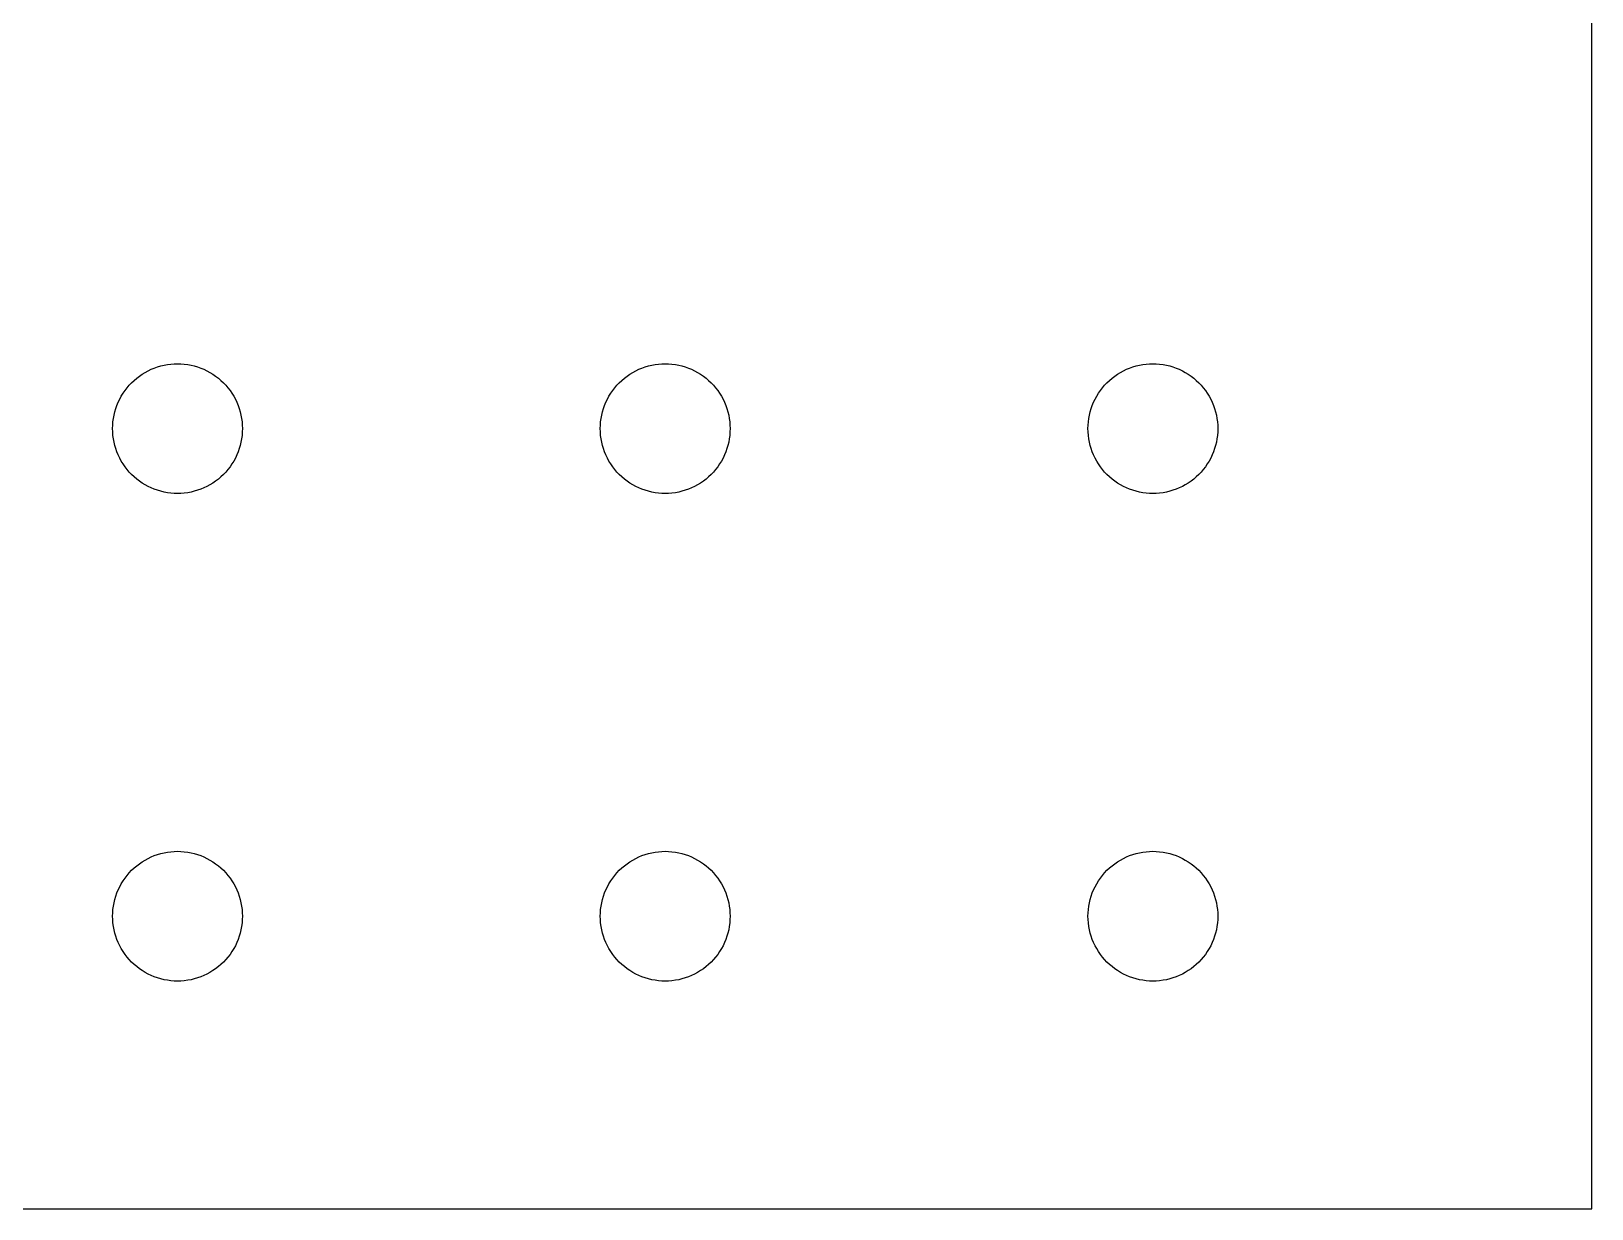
# Model space of a CAD drawing. Header units: metres. Extents: x 0 to 406, y 0 to 165.
# Drawn here: x 304.8 to 406.4, y 0 to 76.7 of the extents above; entities that cross this region are included whole.
import ezdxf

# ---------------------------------------------------------------- set-up
doc = ezdxf.new("R2010")
doc.units = ezdxf.units.M

msp = doc.modelspace()

# ---------------------------------------------------------------- linework, layer by layer
for p, q in [((406.4, 0), (406.4, 165.1)), ((313.019, 54.8182), (313.231, 54.881)), ((313.231, 54.881), (313.447, 54.9327)), ((313.447, 54.9327), (313.664, 54.973)), ((313.664, 54.973), (313.883, 55.0019)), ((313.883, 55.0019), (314.104, 55.0192)), ((314.104, 55.0192), (314.325, 55.025)), ((314.325, 55.025), (314.546, 55.0192)), ((314.546, 55.0192), (314.767, 55.0019)), ((314.767, 55.0019), (314.986, 54.973)), ((314.986, 54.973), (315.203, 54.9327)), ((315.203, 54.9327), (315.419, 54.881)), ((315.419, 54.881), (315.631, 54.8182)), ((344.769, 54.8182), (344.981, 54.881)), ((344.981, 54.881), (345.197, 54.9327)), ((345.197, 54.9327), (345.414, 54.973)), ((345.414, 54.973), (345.633, 55.0019)), ((345.633, 55.0019), (345.854, 55.0192)), ((345.854, 55.0192), (346.075, 55.025)), ((346.075, 55.025), (346.296, 55.0192)), ((346.296, 55.0192), (346.517, 55.0019)), ((346.517, 55.0019), (346.736, 54.973)), ((346.736, 54.973), (346.953, 54.9327)), ((346.953, 54.9327), (347.169, 54.881)), ((347.169, 54.881), (347.381, 54.8182)), ((376.519, 54.8182), (376.731, 54.881)), ((376.731, 54.881), (376.947, 54.9327)), ((376.947, 54.9327), (377.164, 54.973)), ((377.164, 54.973), (377.383, 55.0019)), ((377.383, 55.0019), (377.604, 55.0192)), ((377.604, 55.0192), (377.825, 55.025)), ((377.825, 55.025), (378.046, 55.0192)), ((378.046, 55.0192), (378.267, 55.0019)), ((378.267, 55.0019), (378.486, 54.973)), ((378.486, 54.973), (378.703, 54.9327)), ((378.703, 54.9327), (378.919, 54.881)), ((378.919, 54.881), (379.131, 54.8182)), ((311.337, 53.7875), (311.498, 53.9398)), ((311.498, 53.9398), (311.666, 54.0834)), ((311.666, 54.0834), (311.842, 54.2181)), ((311.842, 54.2181), (312.024, 54.3434)), ((312.024, 54.3434), (312.212, 54.459)), ((312.212, 54.459), (312.407, 54.5645)), ((312.407, 54.5645), (312.607, 54.6597)), ((312.607, 54.6597), (312.811, 54.7444)), ((312.811, 54.7444), (313.019, 54.8182)), ((315.631, 54.8182), (315.839, 54.7444)), ((315.839, 54.7444), (316.043, 54.6597)), ((316.043, 54.6597), (316.243, 54.5645)), ((316.243, 54.5645), (316.438, 54.459)), ((316.438, 54.459), (316.626, 54.3434)), ((316.626, 54.3434), (316.808, 54.2181)), ((316.808, 54.2181), (316.984, 54.0834)), ((316.984, 54.0834), (317.152, 53.9398)), ((317.152, 53.9398), (317.313, 53.7875)), ((343.087, 53.7875), (343.248, 53.9398)), ((343.248, 53.9398), (343.416, 54.0834)), ((343.416, 54.0834), (343.592, 54.2181)), ((343.592, 54.2181), (343.774, 54.3434)), ((343.774, 54.3434), (343.962, 54.459)), ((343.962, 54.459), (344.157, 54.5645)), ((344.157, 54.5645), (344.357, 54.6597)), ((344.357, 54.6597), (344.561, 54.7444)), ((344.561, 54.7444), (344.769, 54.8182)), ((347.381, 54.8182), (347.589, 54.7444)), ((347.589, 54.7444), (347.793, 54.6597)), ((347.793, 54.6597), (347.993, 54.5645)), ((347.993, 54.5645), (348.188, 54.459)), ((348.188, 54.459), (348.376, 54.3434)), ((348.376, 54.3434), (348.558, 54.2181)), ((348.558, 54.2181), (348.734, 54.0834)), ((348.734, 54.0834), (348.902, 53.9398)), ((348.902, 53.9398), (349.063, 53.7875)), ((374.837, 53.7875), (374.998, 53.9398)), ((374.998, 53.9398), (375.166, 54.0834)), ((375.166, 54.0834), (375.342, 54.2181)), ((375.342, 54.2181), (375.524, 54.3434)), ((375.524, 54.3434), (375.712, 54.459)), ((375.712, 54.459), (375.907, 54.5645)), ((375.907, 54.5645), (376.107, 54.6597)), ((376.107, 54.6597), (376.311, 54.7444)), ((376.311, 54.7444), (376.519, 54.8182)), ((379.131, 54.8182), (379.339, 54.7444)), ((379.339, 54.7444), (379.543, 54.6597)), ((379.543, 54.6597), (379.743, 54.5645)), ((379.743, 54.5645), (379.938, 54.459)), ((379.938, 54.459), (380.126, 54.3434)), ((380.126, 54.3434), (380.308, 54.2181)), ((380.308, 54.2181), (380.484, 54.0834)), ((380.484, 54.0834), (380.652, 53.9398)), ((380.652, 53.9398), (380.813, 53.7875)), ((310.56, 52.7181), (310.666, 52.9125)), ((310.666, 52.9125), (310.782, 53.1011)), ((310.782, 53.1011), (310.907, 53.2834)), ((310.907, 53.2834), (311.042, 53.4589)), ((311.042, 53.4589), (311.185, 53.6271)), ((311.185, 53.6271), (311.337, 53.7875)), ((317.313, 53.7875), (317.465, 53.6271)), ((317.465, 53.6271), (317.608, 53.4589)), ((317.608, 53.4589), (317.743, 53.2834)), ((317.743, 53.2834), (317.868, 53.1011)), ((317.868, 53.1011), (317.984, 52.9125)), ((317.984, 52.9125), (318.09, 52.7181)), ((342.31, 52.7181), (342.416, 52.9125)), ((342.416, 52.9125), (342.532, 53.1011)), ((342.532, 53.1011), (342.657, 53.2834)), ((342.657, 53.2834), (342.792, 53.4589)), ((342.792, 53.4589), (342.935, 53.6271)), ((342.935, 53.6271), (343.087, 53.7875)), ((349.063, 53.7875), (349.215, 53.6271)), ((349.215, 53.6271), (349.358, 53.4589)), ((349.358, 53.4589), (349.493, 53.2834)), ((349.493, 53.2834), (349.618, 53.1011)), ((349.618, 53.1011), (349.734, 52.9125)), ((349.734, 52.9125), (349.84, 52.7181)), ((374.06, 52.7181), (374.166, 52.9125)), ((374.166, 52.9125), (374.282, 53.1011)), ((374.282, 53.1011), (374.407, 53.2834)), ((374.407, 53.2834), (374.542, 53.4589)), ((374.542, 53.4589), (374.685, 53.6271)), ((374.685, 53.6271), (374.837, 53.7875)), ((380.813, 53.7875), (380.965, 53.6271)), ((380.965, 53.6271), (381.108, 53.4589)), ((381.108, 53.4589), (381.243, 53.2834)), ((381.243, 53.2834), (381.368, 53.1011)), ((381.368, 53.1011), (381.484, 52.9125)), ((381.484, 52.9125), (381.59, 52.7181)), ((310.192, 51.6784), (310.244, 51.8935)), ((310.244, 51.8935), (310.307, 52.1056)), ((310.307, 52.1056), (310.381, 52.3141)), ((310.381, 52.3141), (310.465, 52.5185)), ((310.465, 52.5185), (310.56, 52.7181)), ((318.09, 52.7181), (318.185, 52.5185)), ((318.185, 52.5185), (318.269, 52.3141)), ((318.269, 52.3141), (318.343, 52.1056)), ((318.343, 52.1056), (318.406, 51.8935)), ((318.406, 51.8935), (318.458, 51.6784)), ((341.942, 51.6784), (341.994, 51.8935)), ((341.994, 51.8935), (342.057, 52.1056)), ((342.057, 52.1056), (342.131, 52.3141)), ((342.131, 52.3141), (342.215, 52.5185)), ((342.215, 52.5185), (342.31, 52.7181)), ((349.84, 52.7181), (349.935, 52.5185)), ((349.935, 52.5185), (350.019, 52.3141)), ((350.019, 52.3141), (350.093, 52.1056)), ((350.093, 52.1056), (350.156, 51.8935)), ((350.156, 51.8935), (350.208, 51.6784)), ((373.692, 51.6784), (373.744, 51.8935)), ((373.744, 51.8935), (373.807, 52.1056)), ((373.807, 52.1056), (373.881, 52.3141)), ((373.881, 52.3141), (373.965, 52.5185)), ((373.965, 52.5185), (374.06, 52.7181)), ((381.59, 52.7181), (381.685, 52.5185)), ((381.685, 52.5185), (381.769, 52.3141)), ((381.769, 52.3141), (381.843, 52.1056)), ((381.843, 52.1056), (381.906, 51.8935)), ((381.906, 51.8935), (381.958, 51.6784)), ((310.1, 50.8), (310.106, 51.0211)), ((310.106, 51.0211), (310.123, 51.2416)), ((310.123, 51.2416), (310.152, 51.4609)), ((310.152, 51.4609), (310.192, 51.6784)), ((318.458, 51.6784), (318.498, 51.4609)), ((318.498, 51.4609), (318.527, 51.2416)), ((318.527, 51.2416), (318.544, 51.0211)), ((318.544, 51.0211), (318.55, 50.8)), ((341.85, 50.8), (341.856, 51.0211)), ((341.856, 51.0211), (341.873, 51.2416)), ((341.873, 51.2416), (341.902, 51.4609)), ((341.902, 51.4609), (341.942, 51.6784)), ((350.208, 51.6784), (350.248, 51.4609)), ((350.248, 51.4609), (350.277, 51.2416)), ((350.277, 51.2416), (350.294, 51.0211)), ((350.294, 51.0211), (350.3, 50.8)), ((373.6, 50.8), (373.606, 51.0211)), ((373.606, 51.0211), (373.623, 51.2416)), ((373.623, 51.2416), (373.652, 51.4609)), ((373.652, 51.4609), (373.692, 51.6784)), ((381.958, 51.6784), (381.998, 51.4609)), ((381.998, 51.4609), (382.027, 51.2416)), ((382.027, 51.2416), (382.044, 51.0211)), ((382.044, 51.0211), (382.05, 50.8)), ((310.106, 50.5789), (310.1, 50.8)), ((310.123, 50.3584), (310.106, 50.5789)), ((310.152, 50.1391), (310.123, 50.3584)), ((310.192, 49.9216), (310.152, 50.1391)), ((310.244, 49.7065), (310.192, 49.9216)), ((318.458, 49.9216), (318.406, 49.7065)), ((318.498, 50.1391), (318.458, 49.9216)), ((318.527, 50.3584), (318.498, 50.1391)), ((318.544, 50.5789), (318.527, 50.3584)), ((318.55, 50.8), (318.544, 50.5789)), ((341.856, 50.5789), (341.85, 50.8)), ((341.873, 50.3584), (341.856, 50.5789)), ((341.902, 50.1391), (341.873, 50.3584)), ((341.942, 49.9216), (341.902, 50.1391)), ((341.994, 49.7065), (341.942, 49.9216)), ((350.208, 49.9216), (350.156, 49.7065)), ((350.248, 50.1391), (350.208, 49.9216)), ((350.277, 50.3584), (350.248, 50.1391)), ((350.294, 50.5789), (350.277, 50.3584)), ((350.3, 50.8), (350.294, 50.5789)), ((373.606, 50.5789), (373.6, 50.8)), ((373.623, 50.3584), (373.606, 50.5789)), ((373.652, 50.1391), (373.623, 50.3584)), ((373.692, 49.9216), (373.652, 50.1391)), ((373.744, 49.7065), (373.692, 49.9216)), ((381.958, 49.9216), (381.906, 49.7065)), ((381.998, 50.1391), (381.958, 49.9216)), ((382.027, 50.3584), (381.998, 50.1391)), ((382.044, 50.5789), (382.027, 50.3584)), ((382.05, 50.8), (382.044, 50.5789)), ((310.307, 49.4944), (310.244, 49.7065)), ((310.381, 49.2859), (310.307, 49.4944)), ((310.465, 49.0815), (310.381, 49.2859)), ((310.56, 48.8819), (310.465, 49.0815)), ((310.666, 48.6875), (310.56, 48.8819)), ((318.09, 48.8819), (317.984, 48.6875)), ((318.185, 49.0815), (318.09, 48.8819)), ((318.269, 49.2859), (318.185, 49.0815)), ((318.343, 49.4944), (318.269, 49.2859)), ((318.406, 49.7065), (318.343, 49.4944)), ((342.057, 49.4944), (341.994, 49.7065)), ((342.131, 49.2859), (342.057, 49.4944)), ((342.215, 49.0815), (342.131, 49.2859)), ((342.31, 48.8819), (342.215, 49.0815)), ((342.416, 48.6875), (342.31, 48.8819)), ((349.84, 48.8819), (349.734, 48.6875)), ((349.935, 49.0815), (349.84, 48.8819)), ((350.019, 49.2859), (349.935, 49.0815)), ((350.093, 49.4944), (350.019, 49.2859)), ((350.156, 49.7065), (350.093, 49.4944)), ((373.807, 49.4944), (373.744, 49.7065)), ((373.881, 49.2859), (373.807, 49.4944)), ((373.965, 49.0815), (373.881, 49.2859)), ((374.06, 48.8819), (373.965, 49.0815)), ((374.166, 48.6875), (374.06, 48.8819)), ((381.59, 48.8819), (381.484, 48.6875)), ((381.685, 49.0815), (381.59, 48.8819)), ((381.769, 49.2859), (381.685, 49.0815)), ((381.843, 49.4944), (381.769, 49.2859)), ((381.906, 49.7065), (381.843, 49.4944)), ((310.782, 48.4989), (310.666, 48.6875)), ((310.907, 48.3166), (310.782, 48.4989)), ((311.042, 48.1411), (310.907, 48.3166)), ((311.185, 47.9729), (311.042, 48.1411)), ((311.337, 47.8125), (311.185, 47.9729)), ((311.498, 47.6602), (311.337, 47.8125)), ((317.313, 47.8125), (317.152, 47.6602)), ((317.465, 47.9729), (317.313, 47.8125)), ((317.608, 48.1411), (317.465, 47.9729)), ((317.743, 48.3166), (317.608, 48.1411)), ((317.868, 48.4989), (317.743, 48.3166)), ((317.984, 48.6875), (317.868, 48.4989)), ((342.532, 48.4989), (342.416, 48.6875)), ((342.657, 48.3166), (342.532, 48.4989)), ((342.792, 48.1411), (342.657, 48.3166)), ((342.935, 47.9729), (342.792, 48.1411)), ((343.087, 47.8125), (342.935, 47.9729)), ((343.248, 47.6602), (343.087, 47.8125)), ((349.063, 47.8125), (348.902, 47.6602)), ((349.215, 47.9729), (349.063, 47.8125)), ((349.358, 48.1411), (349.215, 47.9729)), ((349.493, 48.3166), (349.358, 48.1411)), ((349.618, 48.4989), (349.493, 48.3166)), ((349.734, 48.6875), (349.618, 48.4989)), ((374.282, 48.4989), (374.166, 48.6875)), ((374.407, 48.3166), (374.282, 48.4989)), ((374.542, 48.1411), (374.407, 48.3166)), ((374.685, 47.9729), (374.542, 48.1411)), ((374.837, 47.8125), (374.685, 47.9729)), ((374.998, 47.6602), (374.837, 47.8125)), ((380.813, 47.8125), (380.652, 47.6602)), ((380.965, 47.9729), (380.813, 47.8125)), ((381.108, 48.1411), (380.965, 47.9729)), ((381.243, 48.3166), (381.108, 48.1411)), ((381.368, 48.4989), (381.243, 48.3166)), ((381.484, 48.6875), (381.368, 48.4989)), ((311.666, 47.5166), (311.498, 47.6602)), ((311.842, 47.3819), (311.666, 47.5166)), ((312.024, 47.2566), (311.842, 47.3819)), ((312.212, 47.141), (312.024, 47.2566)), ((312.407, 47.0355), (312.212, 47.141)), ((312.607, 46.9403), (312.407, 47.0355)), ((312.811, 46.8556), (312.607, 46.9403)), ((313.019, 46.7818), (312.811, 46.8556)), ((313.231, 46.719), (313.019, 46.7818)), ((315.631, 46.7818), (315.419, 46.719)), ((315.839, 46.8556), (315.631, 46.7818)), ((316.043, 46.9403), (315.839, 46.8556)), ((316.243, 47.0355), (316.043, 46.9403)), ((316.438, 47.141), (316.243, 47.0355)), ((316.626, 47.2566), (316.438, 47.141)), ((316.808, 47.3819), (316.626, 47.2566)), ((316.984, 47.5166), (316.808, 47.3819)), ((317.152, 47.6602), (316.984, 47.5166)), ((343.416, 47.5166), (343.248, 47.6602)), ((343.592, 47.3819), (343.416, 47.5166)), ((343.774, 47.2566), (343.592, 47.3819)), ((343.962, 47.141), (343.774, 47.2566)), ((344.157, 47.0355), (343.962, 47.141)), ((344.357, 46.9403), (344.157, 47.0355)), ((344.561, 46.8556), (344.357, 46.9403)), ((344.769, 46.7818), (344.561, 46.8556)), ((344.981, 46.719), (344.769, 46.7818)), ((347.381, 46.7818), (347.169, 46.719)), ((347.589, 46.8556), (347.381, 46.7818)), ((347.793, 46.9403), (347.589, 46.8556)), ((347.993, 47.0355), (347.793, 46.9403)), ((348.188, 47.141), (347.993, 47.0355)), ((348.376, 47.2566), (348.188, 47.141)), ((348.558, 47.3819), (348.376, 47.2566)), ((348.734, 47.5166), (348.558, 47.3819)), ((348.902, 47.6602), (348.734, 47.5166)), ((375.166, 47.5166), (374.998, 47.6602)), ((375.342, 47.3819), (375.166, 47.5166)), ((375.524, 47.2566), (375.342, 47.3819)), ((375.712, 47.141), (375.524, 47.2566)), ((375.907, 47.0355), (375.712, 47.141)), ((376.107, 46.9403), (375.907, 47.0355)), ((376.311, 46.8556), (376.107, 46.9403)), ((376.519, 46.7818), (376.311, 46.8556)), ((376.731, 46.719), (376.519, 46.7818)), ((379.131, 46.7818), (378.919, 46.719)), ((379.339, 46.8556), (379.131, 46.7818)), ((379.543, 46.9403), (379.339, 46.8556)), ((379.743, 47.0355), (379.543, 46.9403)), ((379.938, 47.141), (379.743, 47.0355)), ((380.126, 47.2566), (379.938, 47.141)), ((380.308, 47.3819), (380.126, 47.2566)), ((380.484, 47.5166), (380.308, 47.3819)), ((380.652, 47.6602), (380.484, 47.5166)), ((313.447, 46.6673), (313.231, 46.719)), ((313.664, 46.627), (313.447, 46.6673)), ((313.883, 46.5981), (313.664, 46.627)), ((314.104, 46.5808), (313.883, 46.5981)), ((314.325, 46.575), (314.104, 46.5808)), ((314.546, 46.5808), (314.325, 46.575)), ((314.767, 46.5981), (314.546, 46.5808)), ((314.986, 46.627), (314.767, 46.5981)), ((315.203, 46.6673), (314.986, 46.627)), ((315.419, 46.719), (315.203, 46.6673)), ((345.197, 46.6673), (344.981, 46.719)), ((345.414, 46.627), (345.197, 46.6673)), ((345.633, 46.5981), (345.414, 46.627)), ((345.854, 46.5808), (345.633, 46.5981)), ((346.075, 46.575), (345.854, 46.5808)), ((346.296, 46.5808), (346.075, 46.575)), ((346.517, 46.5981), (346.296, 46.5808)), ((346.736, 46.627), (346.517, 46.5981)), ((346.953, 46.6673), (346.736, 46.627)), ((347.169, 46.719), (346.953, 46.6673)), ((376.947, 46.6673), (376.731, 46.719)), ((377.164, 46.627), (376.947, 46.6673)), ((377.383, 46.5981), (377.164, 46.627)), ((377.604, 46.5808), (377.383, 46.5981)), ((377.825, 46.575), (377.604, 46.5808)), ((378.046, 46.5808), (377.825, 46.575)), ((378.267, 46.5981), (378.046, 46.5808)), ((378.486, 46.627), (378.267, 46.5981)), ((378.703, 46.6673), (378.486, 46.627)), ((378.919, 46.719), (378.703, 46.6673)), ((311.666, 22.3334), (311.842, 22.4681)), ((311.842, 22.4681), (312.024, 22.5934)), ((312.024, 22.5934), (312.212, 22.709)), ((312.212, 22.709), (312.407, 22.8145)), ((312.407, 22.8145), (312.607, 22.9097)), ((312.607, 22.9097), (312.811, 22.9944)), ((312.811, 22.9944), (313.019, 23.0682)), ((313.019, 23.0682), (313.231, 23.131)), ((313.231, 23.131), (313.447, 23.1827)), ((313.447, 23.1827), (313.664, 23.223)), ((313.664, 23.223), (313.883, 23.2519)), ((313.883, 23.2519), (314.104, 23.2692)), ((314.104, 23.2692), (314.325, 23.275)), ((314.325, 23.275), (314.546, 23.2692)), ((314.546, 23.2692), (314.767, 23.2519)), ((314.767, 23.2519), (314.986, 23.223)), ((314.986, 23.223), (315.203, 23.1827)), ((315.203, 23.1827), (315.419, 23.131)), ((315.419, 23.131), (315.631, 23.0682)), ((315.631, 23.0682), (315.839, 22.9944)), ((315.839, 22.9944), (316.043, 22.9097)), ((316.043, 22.9097), (316.243, 22.8145)), ((316.243, 22.8145), (316.438, 22.709)), ((316.438, 22.709), (316.626, 22.5934)), ((316.626, 22.5934), (316.808, 22.4681)), ((316.808, 22.4681), (316.984, 22.3334)), ((343.416, 22.3334), (343.592, 22.4681)), ((343.592, 22.4681), (343.774, 22.5934)), ((343.774, 22.5934), (343.962, 22.709)), ((343.962, 22.709), (344.157, 22.8145)), ((344.157, 22.8145), (344.357, 22.9097)), ((344.357, 22.9097), (344.561, 22.9944)), ((344.561, 22.9944), (344.769, 23.0682)), ((344.769, 23.0682), (344.981, 23.131)), ((344.981, 23.131), (345.197, 23.1827)), ((345.197, 23.1827), (345.414, 23.223)), ((345.414, 23.223), (345.633, 23.2519)), ((345.633, 23.2519), (345.854, 23.2692)), ((345.854, 23.2692), (346.075, 23.275)), ((346.075, 23.275), (346.296, 23.2692)), ((346.296, 23.2692), (346.517, 23.2519)), ((346.517, 23.2519), (346.736, 23.223)), ((346.736, 23.223), (346.953, 23.1827)), ((346.953, 23.1827), (347.169, 23.131)), ((347.169, 23.131), (347.381, 23.0682)), ((347.381, 23.0682), (347.589, 22.9944)), ((347.589, 22.9944), (347.793, 22.9097)), ((347.793, 22.9097), (347.993, 22.8145)), ((347.993, 22.8145), (348.188, 22.709)), ((348.188, 22.709), (348.376, 22.5934)), ((348.376, 22.5934), (348.558, 22.4681)), ((348.558, 22.4681), (348.734, 22.3334)), ((375.166, 22.3334), (375.342, 22.4681)), ((375.342, 22.4681), (375.524, 22.5934)), ((375.524, 22.5934), (375.712, 22.709)), ((375.712, 22.709), (375.907, 22.8145)), ((375.907, 22.8145), (376.107, 22.9097)), ((376.107, 22.9097), (376.311, 22.9944)), ((376.311, 22.9944), (376.519, 23.0682)), ((376.519, 23.0682), (376.731, 23.131)), ((376.731, 23.131), (376.947, 23.1827)), ((376.947, 23.1827), (377.164, 23.223)), ((377.164, 23.223), (377.383, 23.2519)), ((377.383, 23.2519), (377.604, 23.2692)), ((377.604, 23.2692), (377.825, 23.275)), ((377.825, 23.275), (378.046, 23.2692)), ((378.046, 23.2692), (378.267, 23.2519)), ((378.267, 23.2519), (378.486, 23.223)), ((378.486, 23.223), (378.703, 23.1827)), ((378.703, 23.1827), (378.919, 23.131)), ((378.919, 23.131), (379.131, 23.0682)), ((379.131, 23.0682), (379.339, 22.9944)), ((379.339, 22.9944), (379.543, 22.9097)), ((379.543, 22.9097), (379.743, 22.8145)), ((379.743, 22.8145), (379.938, 22.709)), ((379.938, 22.709), (380.126, 22.5934)), ((380.126, 22.5934), (380.308, 22.4681)), ((380.308, 22.4681), (380.484, 22.3334)), ((310.666, 21.1625), (310.782, 21.3511)), ((310.782, 21.3511), (310.907, 21.5334)), ((310.907, 21.5334), (311.042, 21.7089)), ((311.042, 21.7089), (311.185, 21.8771)), ((311.185, 21.8771), (311.337, 22.0375)), ((311.337, 22.0375), (311.498, 22.1898)), ((311.498, 22.1898), (311.666, 22.3334)), ((316.984, 22.3334), (317.152, 22.1898)), ((317.152, 22.1898), (317.313, 22.0375)), ((317.313, 22.0375), (317.465, 21.8771)), ((317.465, 21.8771), (317.608, 21.7089)), ((317.608, 21.7089), (317.743, 21.5334)), ((317.743, 21.5334), (317.868, 21.3511)), ((317.868, 21.3511), (317.984, 21.1625)), ((342.416, 21.1625), (342.532, 21.3511)), ((342.532, 21.3511), (342.657, 21.5334)), ((342.657, 21.5334), (342.792, 21.7089)), ((342.792, 21.7089), (342.935, 21.8771)), ((342.935, 21.8771), (343.087, 22.0375)), ((343.087, 22.0375), (343.248, 22.1898)), ((343.248, 22.1898), (343.416, 22.3334)), ((348.734, 22.3334), (348.902, 22.1898)), ((348.902, 22.1898), (349.063, 22.0375)), ((349.063, 22.0375), (349.215, 21.8771)), ((349.215, 21.8771), (349.358, 21.7089)), ((349.358, 21.7089), (349.493, 21.5334)), ((349.493, 21.5334), (349.618, 21.3511)), ((349.618, 21.3511), (349.734, 21.1625)), ((374.166, 21.1625), (374.282, 21.3511)), ((374.282, 21.3511), (374.407, 21.5334)), ((374.407, 21.5334), (374.542, 21.7089)), ((374.542, 21.7089), (374.685, 21.8771)), ((374.685, 21.8771), (374.837, 22.0375)), ((374.837, 22.0375), (374.998, 22.1898)), ((374.998, 22.1898), (375.166, 22.3334)), ((380.484, 22.3334), (380.652, 22.1898)), ((380.652, 22.1898), (380.813, 22.0375)), ((380.813, 22.0375), (380.965, 21.8771)), ((380.965, 21.8771), (381.108, 21.7089)), ((381.108, 21.7089), (381.243, 21.5334)), ((381.243, 21.5334), (381.368, 21.3511)), ((381.368, 21.3511), (381.484, 21.1625)), ((310.244, 20.1435), (310.307, 20.3556)), ((310.307, 20.3556), (310.381, 20.5641)), ((310.381, 20.5641), (310.465, 20.7685)), ((310.465, 20.7685), (310.56, 20.9681)), ((310.56, 20.9681), (310.666, 21.1625)), ((317.984, 21.1625), (318.09, 20.9681)), ((318.09, 20.9681), (318.185, 20.7685)), ((318.185, 20.7685), (318.269, 20.5641)), ((318.269, 20.5641), (318.343, 20.3556)), ((318.343, 20.3556), (318.406, 20.1435)), ((341.994, 20.1435), (342.057, 20.3556)), ((342.057, 20.3556), (342.131, 20.5641)), ((342.131, 20.5641), (342.215, 20.7685)), ((342.215, 20.7685), (342.31, 20.9681)), ((342.31, 20.9681), (342.416, 21.1625)), ((349.734, 21.1625), (349.84, 20.9681)), ((349.84, 20.9681), (349.935, 20.7685)), ((349.935, 20.7685), (350.019, 20.5641)), ((350.019, 20.5641), (350.093, 20.3556)), ((350.093, 20.3556), (350.156, 20.1435)), ((373.744, 20.1435), (373.807, 20.3556)), ((373.807, 20.3556), (373.881, 20.5641)), ((373.881, 20.5641), (373.965, 20.7685)), ((373.965, 20.7685), (374.06, 20.9681)), ((374.06, 20.9681), (374.166, 21.1625)), ((381.484, 21.1625), (381.59, 20.9681)), ((381.59, 20.9681), (381.685, 20.7685)), ((381.685, 20.7685), (381.769, 20.5641)), ((381.769, 20.5641), (381.843, 20.3556)), ((381.843, 20.3556), (381.906, 20.1435)), ((310.106, 19.2711), (310.123, 19.4916)), ((310.123, 19.4916), (310.152, 19.7109)), ((310.152, 19.7109), (310.192, 19.9284)), ((310.192, 19.9284), (310.244, 20.1435)), ((318.406, 20.1435), (318.458, 19.9284)), ((318.458, 19.9284), (318.498, 19.7109)), ((318.498, 19.7109), (318.527, 19.4916)), ((318.527, 19.4916), (318.544, 19.2711)), ((341.856, 19.2711), (341.873, 19.4916)), ((341.873, 19.4916), (341.902, 19.7109)), ((341.902, 19.7109), (341.942, 19.9284)), ((341.942, 19.9284), (341.994, 20.1435)), ((350.156, 20.1435), (350.208, 19.9284)), ((350.208, 19.9284), (350.248, 19.7109)), ((350.248, 19.7109), (350.277, 19.4916)), ((350.277, 19.4916), (350.294, 19.2711)), ((373.606, 19.2711), (373.623, 19.4916)), ((373.623, 19.4916), (373.652, 19.7109)), ((373.652, 19.7109), (373.692, 19.9284)), ((373.692, 19.9284), (373.744, 20.1435)), ((381.906, 20.1435), (381.958, 19.9284)), ((381.958, 19.9284), (381.998, 19.7109)), ((381.998, 19.7109), (382.027, 19.4916)), ((382.027, 19.4916), (382.044, 19.2711)), ((310.1, 19.05), (310.106, 19.2711)), ((310.106, 18.8289), (310.1, 19.05)), ((310.123, 18.6084), (310.106, 18.8289)), ((310.152, 18.3891), (310.123, 18.6084)), ((310.192, 18.1716), (310.152, 18.3891)), ((318.498, 18.3891), (318.458, 18.1716)), ((318.527, 18.6084), (318.498, 18.3891)), ((318.544, 18.8289), (318.527, 18.6084)), ((318.544, 19.2711), (318.55, 19.05)), ((318.55, 19.05), (318.544, 18.8289)), ((341.85, 19.05), (341.856, 19.2711)), ((341.856, 18.8289), (341.85, 19.05)), ((341.873, 18.6084), (341.856, 18.8289)), ((341.902, 18.3891), (341.873, 18.6084)), ((341.942, 18.1716), (341.902, 18.3891)), ((350.248, 18.3891), (350.208, 18.1716)), ((350.277, 18.6084), (350.248, 18.3891)), ((350.294, 18.8289), (350.277, 18.6084)), ((350.294, 19.2711), (350.3, 19.05)), ((350.3, 19.05), (350.294, 18.8289)), ((373.6, 19.05), (373.606, 19.2711)), ((373.606, 18.8289), (373.6, 19.05)), ((373.623, 18.6084), (373.606, 18.8289)), ((373.652, 18.3891), (373.623, 18.6084)), ((373.692, 18.1716), (373.652, 18.3891)), ((381.998, 18.3891), (381.958, 18.1716)), ((382.027, 18.6084), (381.998, 18.3891)), ((382.044, 18.8289), (382.027, 18.6084)), ((382.044, 19.2711), (382.05, 19.05)), ((382.05, 19.05), (382.044, 18.8289)), ((310.244, 17.9565), (310.192, 18.1716)), ((310.307, 17.7444), (310.244, 17.9565)), ((310.381, 17.5359), (310.307, 17.7444)), ((310.465, 17.3315), (310.381, 17.5359)), ((310.56, 17.1319), (310.465, 17.3315)), ((318.185, 17.3315), (318.09, 17.1319)), ((318.269, 17.5359), (318.185, 17.3315)), ((318.343, 17.7444), (318.269, 17.5359)), ((318.406, 17.9565), (318.343, 17.7444)), ((318.458, 18.1716), (318.406, 17.9565)), ((341.994, 17.9565), (341.942, 18.1716)), ((342.057, 17.7444), (341.994, 17.9565)), ((342.131, 17.5359), (342.057, 17.7444)), ((342.215, 17.3315), (342.131, 17.5359)), ((342.31, 17.1319), (342.215, 17.3315)), ((349.935, 17.3315), (349.84, 17.1319)), ((350.019, 17.5359), (349.935, 17.3315)), ((350.093, 17.7444), (350.019, 17.5359)), ((350.156, 17.9565), (350.093, 17.7444)), ((350.208, 18.1716), (350.156, 17.9565)), ((373.744, 17.9565), (373.692, 18.1716)), ((373.807, 17.7444), (373.744, 17.9565)), ((373.881, 17.5359), (373.807, 17.7444)), ((373.965, 17.3315), (373.881, 17.5359)), ((374.06, 17.1319), (373.965, 17.3315)), ((381.685, 17.3315), (381.59, 17.1319)), ((381.769, 17.5359), (381.685, 17.3315)), ((381.843, 17.7444), (381.769, 17.5359)), ((381.906, 17.9565), (381.843, 17.7444)), ((381.958, 18.1716), (381.906, 17.9565)), ((310.666, 16.9375), (310.56, 17.1319)), ((310.782, 16.7489), (310.666, 16.9375)), ((310.907, 16.5666), (310.782, 16.7489)), ((311.042, 16.3911), (310.907, 16.5666)), ((311.185, 16.2229), (311.042, 16.3911)), ((317.608, 16.3911), (317.465, 16.2229)), ((317.743, 16.5666), (317.608, 16.3911)), ((317.868, 16.7489), (317.743, 16.5666)), ((317.984, 16.9375), (317.868, 16.7489)), ((318.09, 17.1319), (317.984, 16.9375)), ((342.416, 16.9375), (342.31, 17.1319)), ((342.532, 16.7489), (342.416, 16.9375)), ((342.657, 16.5666), (342.532, 16.7489)), ((342.792, 16.3911), (342.657, 16.5666)), ((342.935, 16.2229), (342.792, 16.3911)), ((349.358, 16.3911), (349.215, 16.2229)), ((349.493, 16.5666), (349.358, 16.3911)), ((349.618, 16.7489), (349.493, 16.5666)), ((349.734, 16.9375), (349.618, 16.7489)), ((349.84, 17.1319), (349.734, 16.9375)), ((374.166, 16.9375), (374.06, 17.1319)), ((374.282, 16.7489), (374.166, 16.9375)), ((374.407, 16.5666), (374.282, 16.7489)), ((374.542, 16.3911), (374.407, 16.5666)), ((374.685, 16.2229), (374.542, 16.3911)), ((381.108, 16.3911), (380.965, 16.2229)), ((381.243, 16.5666), (381.108, 16.3911)), ((381.368, 16.7489), (381.243, 16.5666)), ((381.484, 16.9375), (381.368, 16.7489)), ((381.59, 17.1319), (381.484, 16.9375)), ((311.337, 16.0625), (311.185, 16.2229)), ((311.498, 15.9102), (311.337, 16.0625)), ((311.666, 15.7666), (311.498, 15.9102)), ((311.842, 15.6319), (311.666, 15.7666)), ((312.024, 15.5066), (311.842, 15.6319)), ((312.212, 15.391), (312.024, 15.5066)), ((312.407, 15.2855), (312.212, 15.391)), ((312.607, 15.1903), (312.407, 15.2855)), ((316.243, 15.2855), (316.043, 15.1903)), ((316.438, 15.391), (316.243, 15.2855)), ((316.626, 15.5066), (316.438, 15.391)), ((316.808, 15.6319), (316.626, 15.5066)), ((316.984, 15.7666), (316.808, 15.6319)), ((317.152, 15.9102), (316.984, 15.7666)), ((317.313, 16.0625), (317.152, 15.9102)), ((317.465, 16.2229), (317.313, 16.0625)), ((343.087, 16.0625), (342.935, 16.2229)), ((343.248, 15.9102), (343.087, 16.0625)), ((343.416, 15.7666), (343.248, 15.9102)), ((343.592, 15.6319), (343.416, 15.7666)), ((343.774, 15.5066), (343.592, 15.6319)), ((343.962, 15.391), (343.774, 15.5066)), ((344.157, 15.2855), (343.962, 15.391)), ((344.357, 15.1903), (344.157, 15.2855)), ((347.993, 15.2855), (347.793, 15.1903)), ((348.188, 15.391), (347.993, 15.2855)), ((348.376, 15.5066), (348.188, 15.391)), ((348.558, 15.6319), (348.376, 15.5066)), ((348.734, 15.7666), (348.558, 15.6319)), ((348.902, 15.9102), (348.734, 15.7666)), ((349.063, 16.0625), (348.902, 15.9102)), ((349.215, 16.2229), (349.063, 16.0625)), ((374.837, 16.0625), (374.685, 16.2229)), ((374.998, 15.9102), (374.837, 16.0625)), ((375.166, 15.7666), (374.998, 15.9102)), ((375.342, 15.6319), (375.166, 15.7666)), ((375.524, 15.5066), (375.342, 15.6319)), ((375.712, 15.391), (375.524, 15.5066)), ((375.907, 15.2855), (375.712, 15.391)), ((376.107, 15.1903), (375.907, 15.2855)), ((379.743, 15.2855), (379.543, 15.1903)), ((379.938, 15.391), (379.743, 15.2855)), ((380.126, 15.5066), (379.938, 15.391)), ((380.308, 15.6319), (380.126, 15.5066)), ((380.484, 15.7666), (380.308, 15.6319)), ((380.652, 15.9102), (380.484, 15.7666)), ((380.813, 16.0625), (380.652, 15.9102)), ((380.965, 16.2229), (380.813, 16.0625)), ((312.811, 15.1056), (312.607, 15.1903)), ((313.019, 15.0318), (312.811, 15.1056)), ((313.231, 14.969), (313.019, 15.0318)), ((313.447, 14.9173), (313.231, 14.969)), ((313.664, 14.877), (313.447, 14.9173)), ((313.883, 14.8481), (313.664, 14.877)), ((314.104, 14.8308), (313.883, 14.8481)), ((314.325, 14.825), (314.104, 14.8308)), ((314.546, 14.8308), (314.325, 14.825)), ((314.767, 14.8481), (314.546, 14.8308)), ((314.986, 14.877), (314.767, 14.8481)), ((315.203, 14.9173), (314.986, 14.877)), ((315.419, 14.969), (315.203, 14.9173)), ((315.631, 15.0318), (315.419, 14.969)), ((315.839, 15.1056), (315.631, 15.0318)), ((316.043, 15.1903), (315.839, 15.1056)), ((344.561, 15.1056), (344.357, 15.1903)), ((344.769, 15.0318), (344.561, 15.1056)), ((344.981, 14.969), (344.769, 15.0318)), ((345.197, 14.9173), (344.981, 14.969)), ((345.414, 14.877), (345.197, 14.9173)), ((345.633, 14.8481), (345.414, 14.877)), ((345.854, 14.8308), (345.633, 14.8481)), ((346.075, 14.825), (345.854, 14.8308)), ((346.296, 14.8308), (346.075, 14.825)), ((346.517, 14.8481), (346.296, 14.8308)), ((346.736, 14.877), (346.517, 14.8481)), ((346.953, 14.9173), (346.736, 14.877)), ((347.169, 14.969), (346.953, 14.9173)), ((347.381, 15.0318), (347.169, 14.969)), ((347.589, 15.1056), (347.381, 15.0318)), ((347.793, 15.1903), (347.589, 15.1056)), ((376.311, 15.1056), (376.107, 15.1903)), ((376.519, 15.0318), (376.311, 15.1056)), ((376.731, 14.969), (376.519, 15.0318)), ((376.947, 14.9173), (376.731, 14.969)), ((377.164, 14.877), (376.947, 14.9173)), ((377.383, 14.8481), (377.164, 14.877)), ((377.604, 14.8308), (377.383, 14.8481)), ((377.825, 14.825), (377.604, 14.8308)), ((378.046, 14.8308), (377.825, 14.825)), ((378.267, 14.8481), (378.046, 14.8308)), ((378.486, 14.877), (378.267, 14.8481)), ((378.703, 14.9173), (378.486, 14.877)), ((378.919, 14.969), (378.703, 14.9173)), ((379.131, 15.0318), (378.919, 14.969)), ((379.339, 15.1056), (379.131, 15.0318)), ((379.543, 15.1903), (379.339, 15.1056)), ((0, 0), (406.4, 0))]:
    msp.add_line(p, q)

doc.saveas('drawing.dxf')
